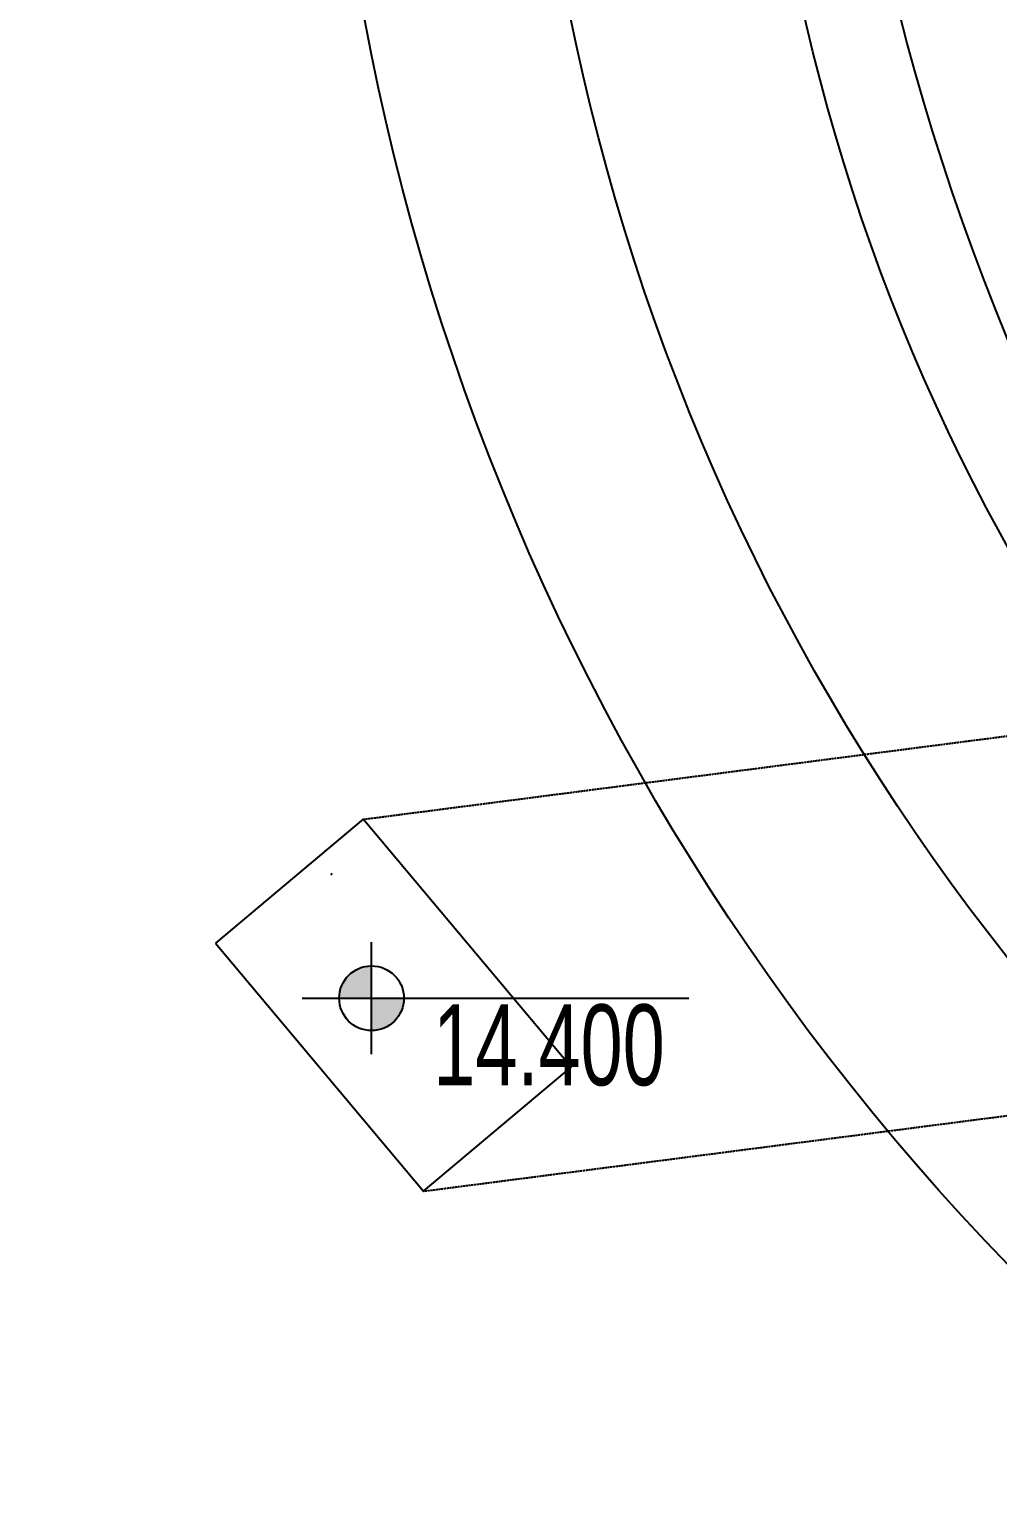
# Model space of a CAD drawing. Extents: x 104132 to 3338343, y -1228862 to 1409848.
# Drawn here: x 732486 to 739664, y 83847 to 94822 of the extents above; entities that cross this region are included whole.
import ezdxf
from ezdxf.enums import TextEntityAlignment as Align

# ---------------------------------------------------------------- set-up
doc = ezdxf.new("R2010")
doc.units = 0
for name, pattern in [('CENTER', [50.8, 31.75, -6.35, 6.35, -6.35]), ('CENTER2', [28.575, 19.05, -3.175, 3.175, -3.175]), ('DASH', [0.35, 0.25, -0.1])]:
    doc.linetypes.add(name, pattern=pattern)
doc.layers.get('0').update_dxf_attribs({"color": 8})
for name, color, linetype in [('#标注', 8, 'Continuous'), ('#轴线', 8, 'CENTER2'), ('A-FLOR-OVHD', 8, 'DASH'), ('A-FLOR-UNDR', 8, 'Continuous'), ('A-ROOF', 8, 'Continuous'), ('A-ROOF-DRAN', 8, 'Continuous'), ('A-ROOF-EDGE', 8, 'Continuous'), ('A-SYMB', 8, 'Continuous'), ('DOTE', 8, 'CENTER'), ('分水线', 8, 'Continuous'), ('女儿墙', 8, 'Continuous')]:
    doc.layers.add(name, color=color, linetype=linetype)
doc.layers.add('结构板边线', color=8, linetype='Continuous', plot=False)
doc.styles.add('ECADI', font='jrs.shx', dxfattribs={"width": 0.7, "bigfont": 'hztxt.shx'})

# ---------------------------------------------------------------- blocks, each defined once
blk = doc.blocks.new('轴网20240313')
at = {"layer": '#标注', "ltscale": 300}
blk.add_circle((571467.9, -147345.9), 64700, dxfattribs=at)
at = {"layer": '#轴线', "ltscale": 300}
for radius in [64700, 63300, 57500, 53700, 44100, 34500, 24900, 15300]:
    blk.add_circle((571467.9, -147345.9), radius, dxfattribs=at)
blk = doc.blocks.new('ECADI-TAG-HGHT')
h = blk.add_hatch(color=256)
h.paths.add_polyline_path([(0, 0), (0, -1.2, 0.414214), (1.2, 0)])
h.paths.add_polyline_path([(0, 1.2, 0.414214), (-1.2, 0), (0, 0)])
for p, q in [((0, -2.08), (0, 2.08)), ((-2.567, 0), (11.768, 0))]:
    blk.add_line(p, q)
blk.add_circle((0, 0), 1.2)
blk.add_point((-1.481, 4.6))
at = {"style": 'ECADI', "width": 0.7}
blk.add_attdef('FL', text='', height=3, dxfattribs=at).set_placement((-2.689, 0.846), align=Align.RIGHT)
for tag, p in [('F.F.L.', (2.284, 0.846)), ('T.O.S.', (2.284, -3.226))]:
    blk.add_attdef(tag, p, '', height=3, dxfattribs=at)

msp = doc.modelspace()

# ---------------------------------------------------------------- linework, layer by layer
at = {"layer": 'A-FLOR-OVHD'}
for points in [[(734960, 88965), (749390, 90833)], [(735407, 86207), (749837, 88075)]]:
    msp.add_lwpolyline(points, dxfattribs=at)
at = {"layer": 'A-FLOR-UNDR'}
msp.add_lwpolyline([(733865, 88046), (735407, 86207), (736503, 87126), (734960, 88965)], close=True, dxfattribs=at)
at = {"layer": 'A-ROOF'}
msp.add_lwpolyline([(746315, 37452, 0.683049), (748894, 83022, -0.431954), (740487, 107848, 0.480345), (726904, 139393, 0.282623), (687692, 128020)], format="xyb", dxfattribs=at)
msp.add_lwpolyline([(746315, 37452, 0.683049), (748894, 83022, -0.431954), (740487, 107848, 0.480345), (726904, 139393, 0.282623), (687692, 128020)], format="xyb", dxfattribs=at)
for radius in [64000, 63600, 57200, 55800]:
    msp.add_circle((728988, 90493), radius, dxfattribs=at)
at = {"layer": 'A-ROOF-DRAN'}
for radius in [62950, 62650, 58150]:
    msp.add_circle((728988, 90493), radius, dxfattribs=at)
msp.add_arc((728988, 90493), 57850, 71.70287, 323.55602, dxfattribs=at)
at = {"layer": 'A-ROOF-EDGE'}
for points in [[(747332, 82575, -0.491558), (738923, 107314, 0.529409), (725478, 140237, 0.308031), (681211, 122127, 0.003255), (680803, 121503, 0.451416), (684608, 108081, -0.504114), (690542, 77295, 0.431774), (692786, 46078, 0.257237), (747189, 36161, 0.71729)], [(746846, 81155, -0.491558), (737673, 108144, 0.529409), (725166, 138769, 0.308031), (682462, 121299, 0.003255), (682065, 120691, 0.451416), (685256, 109434, -0.504114), (691647, 76280, 0.431774), (693734, 47241, 0.257237), (746712, 37583, 0.71729)]]:
    msp.add_lwpolyline(points, format="xyb", close=True, dxfattribs=at)
msp.add_circle((728988, 90493), 65000, dxfattribs=at)
at = {"layer": '分水线'}
msp.add_circle((728988, 90493), 60400, dxfattribs=at)
at = {"layer": '女儿墙'}
for points in [[(746657, 36406, 0.683049), (749351, 84023, -0.431954), (741459, 107331, 0.480345), (727196, 140454, 0.188461), (698161, 137424)], [(755427, 41355, 0.546665), (749351, 84023, -0.431954), (741459, 107331, 0.480345), (727196, 140454, 0.188461), (698161, 137424)]]:
    msp.add_lwpolyline(points, format="xyb", dxfattribs=at)
for radius in [63900, 63650]:
    msp.add_circle((728988, 90493), radius, dxfattribs=at)
for centre, radius, start, end in [((728988, 90493), 57150, 137.7372, 288.0915), ((728988, 90493), 56900, 137.7372, 288.0915), ((756378, 99393), 16900, 151.983, 245.4315)]:
    msp.add_arc(centre, radius, start, end, dxfattribs=at)
at = {"layer": '结构板边线', "ltscale": 2}
msp.add_lwpolyline([(755464, 80095, 0.082762), (747881, 84183, -0.491558), (740339, 106374, 0.130758), (744160, 117675, 0.130758)], format="xyb", dxfattribs=at)
msp.add_circle((728988, 90493), 64650, dxfattribs=at)

# ---------------------------------------------------------------- block references
at = {"layer": 'A-SYMB'}
ref = msp.add_blockref('ECADI-TAG-HGHT', (735022, 87638), dxfattribs=dict(at, xscale=200, yscale=200, zscale=200))
ref.add_attrib('T.O.S.', '14.400', (735479, 86992), dxfattribs={"layer": '0', "height": 600, "style": 'ECADI', "width": 0.7})
at = {"layer": 'DOTE'}
msp.add_blockref('轴网20240313', (157520, 237839), dxfattribs=at)

doc.saveas('drawing.dxf')
